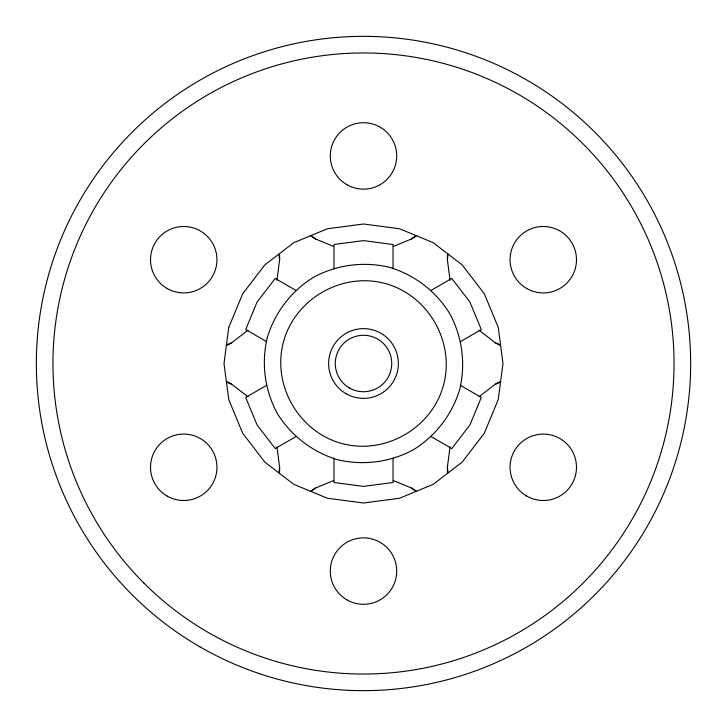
<?xml version="1.0" encoding="UTF-8"?>
<svg xmlns="http://www.w3.org/2000/svg" width="727" height="727" viewBox="0 0 727 727"><rect width="100%" height="100%" fill="white"/><g stroke="black" fill="none" stroke-linecap="round" stroke-linejoin="round"><path stroke-width="1.09" d="M276.932 280.222L279.631 259.712A95.9 95.9 0 0 0 279.477 254.277M278.895 472.904L279.631 467.288L276.932 446.778M450.068 280.222L447.369 259.712L448.105 254.096M447.523 472.723A95.9 95.9 0 0 1 447.369 467.288L450.068 446.778M226.906 345.343A95.9 95.9 0 0 0 231.677 342.762L248.098 330.167M393.334 246.471L411.455 238.974L415.944 235.53M311.056 491.47L315.545 488.026L333.666 480.529M478.902 396.833L495.323 384.238A95.9 95.9 0 0 1 500.094 381.657M266.727 385.283L245.681 397.433L257.076 424.941L275.206 448.568L296.252 436.418M430.748 290.582L451.794 278.432L469.924 302.059L481.319 329.567L460.273 341.717M226.451 344.934L231.677 342.762M495.323 384.238L500.549 382.066M310.929 236.13A95.9 95.9 0 0 0 315.545 238.974L333.666 246.471M478.902 330.167L495.323 342.762L500.549 344.934M226.451 382.066L231.677 384.238L248.098 396.833M393.334 480.529L411.455 488.026A95.9 95.9 0 0 1 416.071 490.87M296.252 290.582L275.206 278.432L257.076 302.059L245.681 329.567L266.727 341.717M460.273 385.283L481.319 397.433L469.924 424.941L451.794 448.568L430.748 436.418M311.056 235.53L315.545 238.974M411.455 488.026L415.944 491.47M447.369 467.288L448.105 472.904M278.895 254.096L279.631 259.712M393.025 268.799L393.025 244.499L363.5 240.61L333.975 244.499L333.975 268.799M393.025 458.201L393.025 482.501L363.5 486.39L333.975 482.501L333.975 458.201M310.929 490.87A95.9 95.9 0 0 1 315.545 488.026M226.906 381.657A95.9 95.9 0 0 1 231.677 384.238M279.631 467.288A95.9 95.9 0 0 1 279.477 472.723M500.094 345.343A95.9 95.9 0 0 1 495.323 342.762M447.369 259.712A95.9 95.9 0 0 1 447.523 254.277M416.071 236.13A95.9 95.9 0 0 1 411.455 238.974M228.76 327.395L224.007 363.5L228.76 399.605L242.691 433.247L264.864 462.136L293.753 484.309L327.395 498.24L363.5 502.993L399.605 498.24L433.247 484.309L462.136 462.136L484.309 433.247L498.24 399.605L502.993 363.5L498.24 327.395L484.309 293.753L462.136 264.864L433.247 242.691L399.605 228.76L363.5 224.007L327.395 228.76L293.753 242.691L264.864 264.864L242.691 293.753L228.76 327.395M267.254 337.71C261.184 363.3 264.728 390.172 277.205 413.318C291.009 435.709 312.519 452.203 337.71 459.746C363.3 465.816 390.172 462.272 413.318 449.795C435.709 435.991 452.203 414.481 459.746 389.29C465.816 363.7 462.272 336.828 449.795 313.682C435.991 291.291 414.481 274.797 389.29 267.254C363.7 261.184 336.828 264.728 313.682 277.205C291.291 291.009 274.797 312.519 267.254 337.71M283.439 342.044C271.825 385.156 298.906 432.065 342.044 443.561C385.156 455.175 432.065 428.094 443.561 384.956C455.175 341.844 428.094 294.935 384.956 283.439C341.844 271.825 294.935 298.906 283.439 342.044M349.387 387.945A28.235 28.235 0 0 0 391.735 363.5A28.235 28.235 0 0 0 349.387 339.055A28.235 28.235 0 0 0 349.387 387.945M199.925 646.821A327.15 327.15 0 0 0 690.65 363.5A327.15 327.15 0 0 0 199.925 80.179A327.15 327.15 0 0 0 199.925 646.821M346.897 599.848A33.215 33.215 0 0 0 396.715 571.086A33.215 33.215 0 0 0 346.897 542.315A33.215 33.215 0 0 0 346.897 599.848M526.666 496.05A33.215 33.215 0 0 0 576.484 467.288A33.215 33.215 0 0 0 526.666 438.526A33.215 33.215 0 0 0 526.666 496.05M167.119 496.05A33.215 33.215 0 0 0 216.946 467.288A33.215 33.215 0 0 0 167.119 438.526A33.215 33.215 0 0 0 167.119 496.05M526.666 288.474A33.215 33.215 0 0 0 576.484 259.712A33.215 33.215 0 0 0 526.666 230.95A33.215 33.215 0 0 0 526.666 288.474M167.119 288.474A33.215 33.215 0 0 0 216.946 259.712A33.215 33.215 0 0 0 167.119 230.95A33.215 33.215 0 0 0 167.119 288.474M346.897 184.685A33.215 33.215 0 0 0 396.715 155.914A33.215 33.215 0 0 0 346.897 127.152A33.215 33.215 0 0 0 346.897 184.685M143.91 583.09A310.547 310.547 0 0 0 663.46 443.879A310.547 310.547 0 0 0 283.121 63.54A310.547 310.547 0 0 0 143.91 583.09M346.061 393.698A34.878 34.878 0 0 0 398.378 363.5A34.878 34.878 0 0 0 346.061 333.302A34.878 34.878 0 0 0 346.061 393.698"/></g></svg>
